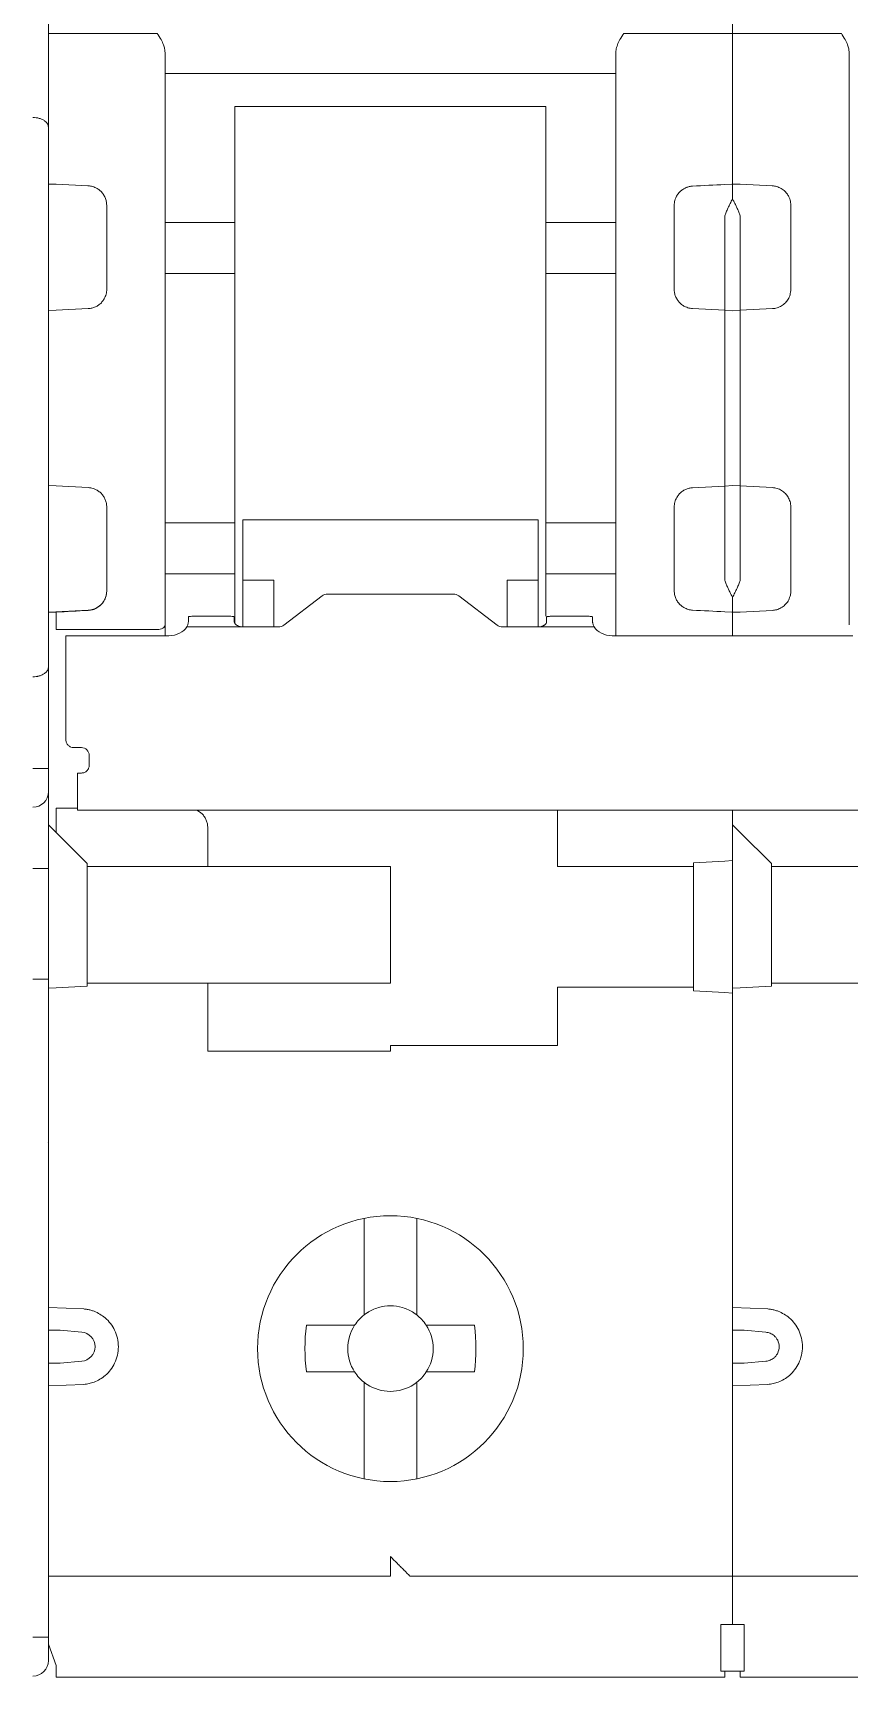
# Model space of a CAD drawing. Header units: millimetres. Extents: x 1359 to 3577, y 1336 to 3557.
# Drawn here: x 1949.17 to 1970.17, y 2922.51 to 2964.8 of the extents above; entities that cross this region are included whole.
import ezdxf

# ---------------------------------------------------------------- set-up
doc = ezdxf.new("R2010")
doc.units = ezdxf.units.MM
doc.layers.add('000-PI-Oprema', color=30, linetype='Continuous', lineweight=5)

msp = doc.modelspace()

# ---------------------------------------------------------------- linework, layer by layer
at = {"layer": '000-PI-Oprema', "color": 0, "lineweight": 0}
for p, q in [((1949.571, 2964.789), (1949.571, 2989.106)), ((1967.171, 2988.956), (1967.171, 2964.789)), ((1949.771, 2964.789), (1949.571, 2964.789)), ((1949.771, 2964.789), (1952.371, 2964.789)), ((1964.371, 2964.789), (1966.971, 2964.789)), ((1967.171, 2964.789), (1966.971, 2964.789)), ((1967.171, 2964.789), (1967.171, 2963.547)), ((1967.371, 2964.789), (1967.171, 2964.789)), ((1967.371, 2964.789), (1969.971, 2964.789)), ((1952.571, 2963.758), (1964.171, 2963.758)), ((1967.171, 2963.547), (1967.171, 2960.914)), ((1954.371, 2962.912), (1962.371, 2962.912)), ((1949.617, 2960.913), (1949.589, 2960.914)), ((1949.771, 2960.908), (1949.617, 2960.913)), ((1950.597, 2960.867), (1949.771, 2960.91)), ((1949.771, 2960.908), (1949.771, 2960.91)), ((1950.597, 2960.861), (1950.597, 2960.867)), ((1966.971, 2960.903), (1967.152, 2960.912)), ((1967.217, 2960.913), (1967.189, 2960.914)), ((1967.371, 2960.908), (1967.217, 2960.913)), ((1968.197, 2960.867), (1967.371, 2960.91)), ((1968.197, 2960.867), (1968.197, 2960.861)), ((1949.571, 2957.654), (1949.571, 2960.531)), ((1952.571, 2959.923), (1954.371, 2959.923)), ((1964.171, 2959.923), (1962.371, 2959.923)), ((1966.971, 2960.094), (1966.971, 2957.667)), ((1967.371, 2957.665), (1967.371, 2960.096)), ((1952.571, 2958.612), (1954.371, 2958.612)), ((1962.371, 2958.612), (1964.171, 2958.612)), ((1949.571, 2957.654), (1949.771, 2957.665)), ((1949.771, 2957.665), (1950.597, 2957.708)), ((1966.971, 2957.667), (1966.145, 2957.71)), ((1966.971, 2957.667), (1967.171, 2957.656)), ((1967.371, 2957.665), (1967.171, 2957.654)), ((1968.197, 2957.708), (1967.371, 2957.665)), ((1949.771, 2953.148), (1949.571, 2953.158)), ((1949.571, 2952.106), (1949.571, 2953.158)), ((1950.597, 2953.104), (1949.771, 2953.148)), ((1966.145, 2953.103), (1966.971, 2953.146)), ((1967.171, 2953.156), (1966.971, 2953.146)), ((1966.971, 2953.146), (1966.971, 2950.718)), ((1967.171, 2953.158), (1967.371, 2953.148)), ((1967.371, 2953.148), (1968.197, 2953.104)), ((1967.371, 2950.716), (1967.371, 2953.148)), ((1954.571, 2952.277), (1954.571, 2950.726)), ((1962.171, 2952.277), (1954.571, 2952.277)), ((1962.171, 2950.726), (1962.171, 2952.277)), ((1952.571, 2952.2), (1954.371, 2952.2)), ((1964.171, 2952.2), (1962.371, 2952.2)), ((1954.371, 2950.89), (1952.571, 2950.89)), ((1954.371, 2949.606), (1954.371, 2950.89)), ((1955.371, 2950.726), (1954.571, 2950.726)), ((1954.571, 2949.524), (1954.571, 2950.726)), ((1955.371, 2949.524), (1955.371, 2950.726)), ((1962.171, 2950.726), (1961.371, 2950.726)), ((1961.371, 2949.524), (1961.371, 2950.726)), ((1962.171, 2950.726), (1962.171, 2949.524)), ((1962.371, 2949.799), (1962.371, 2950.89)), ((1962.371, 2950.89), (1964.171, 2950.89)), ((1955.63, 2949.569), (1956.613, 2950.322)), ((1956.754, 2950.367), (1959.988, 2950.367)), ((1960.13, 2950.322), (1961.113, 2949.569)), ((1949.589, 2949.898), (1950.597, 2949.951)), ((1949.771, 2949.902), (1949.771, 2949.904)), ((1950.597, 2949.945), (1950.597, 2949.951)), ((1953.171, 2949.701), (1953.171, 2949.779)), ((1954.154, 2949.797), (1953.371, 2949.797)), ((1954.354, 2949.779), (1954.354, 2949.701)), ((1962.388, 2949.779), (1962.388, 2949.701)), ((1963.372, 2949.797), (1962.588, 2949.797)), ((1963.572, 2949.779), (1963.572, 2949.701)), ((1964.171, 2949.306), (1964.171, 2949.729)), ((1967.152, 2949.9), (1966.971, 2949.91)), ((1967.171, 2949.899), (1967.171, 2949.294)), ((1967.217, 2949.899), (1967.371, 2949.904)), ((1967.371, 2949.902), (1968.197, 2949.945)), ((1967.371, 2949.904), (1967.371, 2949.902)), ((1952.371, 2949.454), (1949.771, 2949.454)), ((1950.021, 2948.682), (1950.021, 2949.294)), ((1950.021, 2949.294), (1952.671, 2949.294)), ((1952.571, 2949.577), (1952.571, 2949.294)), ((1954.554, 2949.524), (1953.129, 2949.524)), ((1954.554, 2949.524), (1955.488, 2949.524)), ((1961.254, 2949.524), (1962.188, 2949.524)), ((1963.613, 2949.524), (1962.188, 2949.524)), ((1964.072, 2949.294), (1970.271, 2949.294)), ((1950.021, 2948.025), (1950.021, 2946.616)), ((1950.421, 2946.417), (1950.221, 2946.417)), ((1949.571, 2945.706), (1949.571, 2946.023)), ((1950.621, 2945.968), (1950.621, 2946.217)), ((1949.571, 2944.432), (1949.571, 2945.706)), ((1950.321, 2945.763), (1950.421, 2945.763)), ((1950.321, 2945.719), (1950.321, 2945.763)), ((1950.321, 2945.719), (1950.321, 2945.63)), ((1950.321, 2944.856), (1949.771, 2944.856)), ((1950.321, 2944.808), (1954.421, 2944.808)), ((1954.421, 2944.809), (1979.921, 2944.809)), ((1962.671, 2943.356), (1962.671, 2944.809)), ((1967.171, 2944.809), (1967.171, 2944.432)), ((1949.571, 2940.256), (1949.571, 2944.432)), ((1949.571, 2944.432), (1949.771, 2944.232)), ((1949.771, 2944.232), (1949.771, 2944.356)), ((1949.771, 2944.232), (1950.571, 2943.432)), ((1953.671, 2943.356), (1953.671, 2944.356)), ((1967.171, 2944.432), (1967.371, 2944.232)), ((1967.171, 2943.509), (1967.171, 2944.432)), ((1967.371, 2944.232), (1968.171, 2943.432)), ((1950.571, 2943.432), (1950.571, 2943.356)), ((1953.671, 2943.356), (1950.571, 2943.356)), ((1950.571, 2943.356), (1950.571, 2940.356)), ((1953.671, 2943.356), (1954.071, 2943.356)), ((1954.071, 2943.356), (1958.371, 2943.356)), ((1958.371, 2943.356), (1958.371, 2940.356)), ((1963.071, 2943.356), (1962.671, 2943.356)), ((1963.071, 2943.356), (1966.171, 2943.356)), ((1966.171, 2943.456), (1966.971, 2943.498)), ((1966.171, 2943.456), (1966.171, 2943.356)), ((1966.171, 2943.356), (1966.171, 2940.256)), ((1967.171, 2943.509), (1966.971, 2943.498)), ((1967.171, 2943.509), (1967.171, 2940.256)), ((1968.171, 2943.432), (1968.171, 2943.356)), ((1968.171, 2943.356), (1971.271, 2943.356)), ((1968.171, 2943.356), (1968.171, 2940.356)), ((1949.571, 2941.256), (1949.566, 2941.261)), ((1949.571, 2940.228), (1949.771, 2940.238)), ((1949.571, 2940.228), (1949.571, 2932.333)), ((1950.571, 2940.28), (1949.771, 2940.238)), ((1950.571, 2940.356), (1950.571, 2940.28)), ((1953.671, 2940.356), (1950.571, 2940.356)), ((1953.671, 2938.606), (1953.671, 2940.356)), ((1953.671, 2940.356), (1954.071, 2940.356)), ((1958.371, 2940.356), (1954.071, 2940.356)), ((1963.071, 2940.256), (1962.671, 2940.256)), ((1962.671, 2940.256), (1962.671, 2938.756)), ((1966.171, 2940.256), (1963.071, 2940.256)), ((1966.171, 2940.156), (1966.171, 2940.256)), ((1966.971, 2940.114), (1966.171, 2940.156)), ((1966.971, 2940.114), (1967.171, 2940.104)), ((1967.171, 2940.228), (1967.171, 2940.256)), ((1967.171, 2940.228), (1967.371, 2940.238)), ((1967.171, 2940.228), (1967.171, 2940.104)), ((1967.171, 2932.333), (1967.171, 2940.104)), ((1968.171, 2940.28), (1967.371, 2940.238)), ((1968.171, 2940.356), (1968.171, 2940.28)), ((1971.271, 2940.356), (1968.171, 2940.356)), ((1958.371, 2938.756), (1958.371, 2938.606)), ((1962.671, 2938.756), (1958.371, 2938.756)), ((1958.371, 2938.606), (1953.671, 2938.606)), ((1949.566, 2936.251), (1949.571, 2936.256)), ((1957.696, 2934.295), (1957.696, 2934.232)), ((1957.696, 2934.232), (1957.696, 2932.113)), ((1959.046, 2934.232), (1959.046, 2934.295)), ((1959.046, 2932.113), (1959.046, 2934.232)), ((1949.571, 2932.159), (1949.571, 2932.332)), ((1950.481, 2931.978), (1949.571, 2932.016)), ((1957.696, 2932.113), (1957.696, 2931.825)), ((1959.046, 2932.113), (1959.046, 2931.825)), ((1967.171, 2932.333), (1967.171, 2929.68)), ((1968.081, 2931.978), (1967.171, 2932.016)), ((1956.207, 2931.556), (1957.065, 2931.556)), ((1960.535, 2931.556), (1959.677, 2931.556)), ((1949.571, 2930.584), (1949.571, 2931.429)), ((1949.871, 2931.429), (1950.429, 2931.38)), ((1967.471, 2931.429), (1968.029, 2931.38)), ((1950.429, 2930.633), (1949.871, 2930.584)), ((1957.065, 2930.356), (1956.207, 2930.356)), ((1960.535, 2930.356), (1959.677, 2930.356)), ((1967.471, 2930.584), (1968.029, 2930.633)), ((1949.571, 2929.997), (1950.481, 2930.035)), ((1957.696, 2930.088), (1957.696, 2929.8)), ((1959.046, 2930.088), (1959.046, 2929.8)), ((1967.171, 2929.997), (1968.081, 2930.035)), ((1949.571, 2929.68), (1949.571, 2929.734)), ((1949.571, 2929.68), (1949.571, 2925.956)), ((1957.696, 2929.8), (1957.696, 2927.68)), ((1959.046, 2927.68), (1959.046, 2929.8)), ((1967.171, 2925.956), (1967.171, 2929.68)), ((1957.696, 2927.68), (1957.696, 2927.606)), ((1959.046, 2927.606), (1959.046, 2927.68)), ((1949.571, 2925.956), (1949.571, 2923.356)), ((1967.171, 2925.956), (1967.171, 2923.856)), ((1949.571, 2925.106), (1958.371, 2925.106)), ((1967.171, 2925.106), (1958.871, 2925.106)), ((1975.971, 2925.106), (1967.171, 2925.106)), ((1967.471, 2923.856), (1966.871, 2923.856)), ((1949.571, 2923.356), (1949.771, 2922.807)), ((1966.971, 2922.656), (1966.871, 2922.656)), ((1967.371, 2922.656), (1966.971, 2922.656)), ((1967.471, 2922.656), (1967.371, 2922.656)), ((1954.571, 2922.506), (1949.771, 2922.506)), ((1962.191, 2922.506), (1954.571, 2922.506)), ((1966.971, 2922.506), (1962.191, 2922.506)), ((1972.171, 2922.506), (1967.371, 2922.506))]:
    msp.add_line(p, q, dxfattribs=at)
at = {"layer": '000-PI-Oprema', "color": 0, "linetype": 'ByBlock', "lineweight": 0}
for p, q in [((1949.571, 2988.982), (1949.571, 2962.371)), ((1949.571, 2988.982), (1949.571, 2962.371)), ((1949.571, 2962.371), (1949.571, 2948.493)), ((1949.571, 2948.493), (1949.571, 2945.882)), ((1949.571, 2945.882), (1949.171, 2945.882)), ((1949.571, 2945.882), (1949.571, 2945.282)), ((1949.571, 2945.282), (1949.571, 2943.307)), ((1949.571, 2943.307), (1949.171, 2943.307)), ((1949.571, 2943.307), (1949.571, 2940.457)), ((1949.171, 2940.457), (1949.571, 2940.457)), ((1949.571, 2940.457), (1949.571, 2923.532)), ((1949.571, 2923.532), (1949.171, 2923.532)), ((1949.571, 2923.532), (1949.571, 2922.932))]:
    msp.add_line(p, q, dxfattribs=at)
at = {"layer": '000-PI-Oprema', "color": 0, "lineweight": 0, "flags": 128}
msp.add_lwpolyline([(1952.571, 2949.577), (1952.567, 2949.553), (1952.556, 2949.53), (1952.538, 2949.509), (1952.513, 2949.49), (1952.482, 2949.475), (1952.448, 2949.464), (1952.41, 2949.457), (1952.371, 2949.454)], dxfattribs=at)
at = {"layer": '000-PI-Oprema', "color": 0, "lineweight": 0}
msp.add_circle((1958.371, 2930.956), 3.418, dxfattribs=at)
at = {"layer": '000-PI-Oprema', "color": 0, "linetype": 'ByBlock', "lineweight": 0}
for centre in [(1949.171, 2945.282), (1949.171, 2922.932)]:
    msp.add_arc(centre, 0.4, 270, 0, dxfattribs=at)
at = {"layer": '000-PI-Oprema', "color": 0, "lineweight": 0}
for start, end in [(136.9319, 146.9443), (135, 136.9319), (133.0681, 135), (123.0557, 133.0681), (46.9319, 56.9443), (33.0557, 43.0681), (213.0557, 223.0681), (316.9319, 326.9443), (223.0681, 225), (225, 226.9319), (226.9319, 236.9443), (303.0557, 313.0681), (315, 316.9319)]:
    msp.add_arc((1958.371, 2930.956), 1.1, start, end, dxfattribs=at)
for points, knots in [([(1949.571, 2963.547), (1949.571, 2963.561), (1949.571, 2963.587), (1949.571, 2963.634), (1949.571, 2963.687), (1949.571, 2963.767), (1949.571, 2963.882), (1949.571, 2964.042), (1949.571, 2964.218), (1949.571, 2964.405), (1949.571, 2964.596), (1949.571, 2964.725), (1949.571, 2964.789)], [0, 0, 0, 0, 0.061391, 0.122427, 0.18342, 0.24468, 0.372209, 0.500076, 0.627605, 0.755472, 0.877481, 1, 1, 1, 1]), ([(1952.371, 2964.789), (1952.405, 2964.736), (1952.452, 2964.662), (1952.503, 2964.563), (1952.537, 2964.485), (1952.564, 2964.398), (1952.569, 2964.331), (1952.571, 2964.299)], [0, 0, 0, 0, 0.350015, 0.493309, 0.624855, 0.821183, 1, 1, 1, 1]), ([(1964.171, 2964.299), (1964.172, 2964.32), (1964.174, 2964.364), (1964.189, 2964.43), (1964.21, 2964.496), (1964.24, 2964.563), (1964.291, 2964.662), (1964.338, 2964.737), (1964.371, 2964.789)], [0, 0, 0, 0, 0.117446, 0.242847, 0.378002, 0.506391, 0.652474, 1, 1, 1, 1]), ([(1969.971, 2964.789), (1970.005, 2964.736), (1970.052, 2964.662), (1970.103, 2964.562), (1970.137, 2964.485), (1970.164, 2964.398), (1970.169, 2964.331), (1970.171, 2964.299)], [0, 0, 0, 0, 0.350596, 0.493868, 0.625405, 0.821427, 1, 1, 1, 1]), ([(1952.571, 2964.145), (1952.571, 2964.105), (1952.571, 2964.024), (1952.571, 2963.893), (1952.571, 2963.753), (1952.571, 2963.606), (1952.571, 2963.45), (1952.571, 2963.285), (1952.571, 2963.113), (1952.571, 2962.872), (1952.571, 2962.553), (1952.571, 2962.142), (1952.571, 2961.705), (1952.571, 2961.392), (1952.571, 2961.235)], [0, 0, 0, 0, 0.062736, 0.125281, 0.187695, 0.250043, 0.312387, 0.374792, 0.437318, 0.500031, 0.625212, 0.749931, 0.874692, 1, 1, 1, 1]), ([(1964.171, 2964.145), (1964.171, 2964.155), (1964.171, 2964.174), (1964.171, 2964.21), (1964.171, 2964.252), (1964.171, 2964.283), (1964.171, 2964.299)], [0, 0, 0, 0, 0.251193, 0.5, 0.748807, 1, 1, 1, 1]), ([(1964.171, 2961.083), (1964.171, 2961.167), (1964.171, 2961.333), (1964.171, 2961.575), (1964.171, 2961.81), (1964.171, 2962.037), (1964.171, 2962.257), (1964.171, 2962.47), (1964.171, 2962.676), (1964.171, 2962.94), (1964.171, 2963.249), (1964.171, 2963.585), (1964.171, 2963.889), (1964.171, 2964.06), (1964.171, 2964.145)], [0, 0, 0, 0, 0.062754, 0.125301, 0.187708, 0.250043, 0.312375, 0.374772, 0.437302, 0.500033, 0.625237, 0.749935, 0.874674, 1, 1, 1, 1]), ([(1970.171, 2964.299), (1970.171, 2964.283), (1970.171, 2964.252), (1970.171, 2964.21), (1970.171, 2964.174), (1970.171, 2964.155), (1970.171, 2964.145)], [0, 0, 0, 0, 0.251193, 0.5, 0.748807, 1, 1, 1, 1]), ([(1970.171, 2964.145), (1970.171, 2964.105), (1970.171, 2964.024), (1970.171, 2963.893), (1970.171, 2963.753), (1970.171, 2963.606), (1970.171, 2963.45), (1970.171, 2963.285), (1970.171, 2963.113), (1970.171, 2962.872), (1970.171, 2962.553), (1970.171, 2962.142), (1970.171, 2961.705), (1970.171, 2961.392), (1970.171, 2961.235)], [0, 0, 0, 0, 0.062736, 0.125281, 0.187695, 0.250043, 0.312387, 0.374792, 0.437318, 0.500031, 0.625212, 0.749931, 0.874692, 1, 1, 1, 1]), ([(1949.571, 2960.914), (1949.571, 2960.985), (1949.571, 2961.128), (1949.571, 2961.334), (1949.571, 2961.535), (1949.571, 2961.73), (1949.571, 2961.918), (1949.571, 2962.101), (1949.571, 2962.277), (1949.571, 2962.504), (1949.571, 2962.77), (1949.571, 2963.06), (1949.571, 2963.323), (1949.571, 2963.472), (1949.571, 2963.547)], [0, 0, 0, 0, 0.062728, 0.125271, 0.18769, 0.250045, 0.312396, 0.374804, 0.437328, 0.500029, 0.625194, 0.749922, 0.874696, 1, 1, 1, 1]), ([(1954.371, 2962.912), (1954.371, 2962.871), (1954.371, 2962.788), (1954.371, 2962.67), (1954.371, 2962.557), (1954.371, 2962.414), (1954.371, 2962.249), (1954.371, 2962.141), (1954.371, 2962.088)], [0, 0, 0, 0, 0.125424, 0.250193, 0.374902, 0.500146, 0.749703, 1, 1, 1, 1]), ([(1962.371, 2962.088), (1962.371, 2962.114), (1962.371, 2962.166), (1962.371, 2962.254), (1962.371, 2962.348), (1962.371, 2962.483), (1962.371, 2962.667), (1962.371, 2962.83), (1962.371, 2962.912)], [0, 0, 0, 0, 0.125424, 0.250193, 0.374902, 0.500146, 0.749703, 1, 1, 1, 1]), ([(1962.371, 2959.923), (1962.371, 2959.994), (1962.371, 2960.136), (1962.371, 2960.342), (1962.371, 2960.543), (1962.371, 2960.739), (1962.371, 2960.929), (1962.371, 2961.175), (1962.371, 2961.467), (1962.371, 2961.794), (1962.371, 2961.99), (1962.371, 2962.088)], [0, 0, 0, 0, 0.083508, 0.166833, 0.25006, 0.333277, 0.416572, 0.500032, 0.666688, 0.83311, 1, 1, 1, 1]), ([(1952.571, 2961.235), (1952.571, 2961.171), (1952.571, 2961.044), (1952.571, 2960.845), (1952.571, 2960.643), (1952.571, 2960.435), (1952.571, 2960.223), (1952.571, 2960.006), (1952.571, 2959.784), (1952.571, 2959.633), (1952.571, 2959.558)], [0, 0, 0, 0, 0.12575, 0.250858, 0.375537, 0.5, 0.624463, 0.749142, 0.87425, 1, 1, 1, 1]), ([(1970.171, 2961.235), (1970.171, 2961.171), (1970.171, 2961.044), (1970.171, 2960.845), (1970.171, 2960.643), (1970.171, 2960.435), (1970.171, 2960.223), (1970.171, 2960.006), (1970.171, 2959.784), (1970.171, 2959.633), (1970.171, 2959.558)], [0, 0, 0, 0, 0.12575, 0.250858, 0.375537, 0.5, 0.624463, 0.749142, 0.87425, 1, 1, 1, 1]), ([(1950.597, 2960.867), (1950.617, 2960.865), (1950.656, 2960.862), (1950.712, 2960.849), (1950.778, 2960.825), (1950.85, 2960.786), (1950.924, 2960.727), (1950.987, 2960.653), (1951.034, 2960.566), (1951.065, 2960.47), (1951.069, 2960.403), (1951.071, 2960.369)], [0, 0, 0, 0, 0.071618, 0.143308, 0.216363, 0.334035, 0.455285, 0.587191, 0.721903, 0.860899, 1, 1, 1, 1]), ([(1964.171, 2959.69), (1964.171, 2959.761), (1964.171, 2959.903), (1964.171, 2960.111), (1964.171, 2960.315), (1964.171, 2960.514), (1964.171, 2960.709), (1964.171, 2960.899), (1964.171, 2961.022), (1964.171, 2961.083)], [0, 0, 0, 0, 0.143512, 0.28637, 0.428834, 0.571166, 0.71363, 0.856488, 1, 1, 1, 1]), ([(1965.671, 2960.36), (1965.672, 2960.383), (1965.674, 2960.428), (1965.688, 2960.494), (1965.714, 2960.568), (1965.757, 2960.646), (1965.819, 2960.72), (1965.893, 2960.779), (1965.974, 2960.822), (1966.058, 2960.851), (1966.116, 2960.857), (1966.145, 2960.86)], [0, 0, 0, 0, 0.093221, 0.185813, 0.279137, 0.41434, 0.546905, 0.668022, 0.785627, 0.893606, 1, 1, 1, 1]), ([(1968.671, 2960.369), (1968.67, 2960.392), (1968.669, 2960.437), (1968.654, 2960.503), (1968.629, 2960.576), (1968.586, 2960.653), (1968.517, 2960.735), (1968.425, 2960.804), (1968.313, 2960.853), (1968.235, 2960.863), (1968.197, 2960.867)], [0, 0, 0, 0, 0.092601, 0.18543, 0.278489, 0.413813, 0.545287, 0.709927, 0.860804, 1, 1, 1, 1]), ([(1966.971, 2960.094), (1966.984, 2960.126), (1967.011, 2960.195), (1967.057, 2960.301), (1967.111, 2960.417), (1967.15, 2960.491), (1967.171, 2960.53)], [0, 0, 0, 0, 0.193415, 0.424448, 0.693252, 1, 1, 1, 1]), ([(1967.371, 2960.096), (1967.359, 2960.128), (1967.334, 2960.191), (1967.295, 2960.282), (1967.255, 2960.369), (1967.213, 2960.453), (1967.185, 2960.505), (1967.171, 2960.531)], [0, 0, 0, 0, 0.194202, 0.390464, 0.589612, 0.792498, 1, 1, 1, 1]), ([(1954.371, 2959.923), (1954.371, 2959.874), (1954.371, 2959.776), (1954.371, 2959.56), (1954.371, 2959.321), (1954.371, 2959.076), (1954.371, 2958.856), (1954.371, 2958.691), (1954.371, 2958.635), (1954.371, 2958.612)], [0, 0, 0, 0, 0.150243, 0.300485, 0.450729, 0.600973, 0.751216, 0.901461, 1, 1, 1, 1]), ([(1962.371, 2959.923), (1962.371, 2959.874), (1962.371, 2959.776), (1962.371, 2959.56), (1962.371, 2959.321), (1962.371, 2959.076), (1962.371, 2958.856), (1962.371, 2958.691), (1962.371, 2958.635), (1962.371, 2958.612)], [0, 0, 0, 0, 0.150243, 0.300485, 0.450729, 0.600973, 0.751216, 0.901461, 1, 1, 1, 1]), ([(1951.071, 2958.207), (1951.071, 2958.327), (1951.071, 2958.566), (1951.071, 2958.921), (1951.071, 2959.274), (1951.071, 2959.506), (1951.071, 2959.622)], [0, 0, 0, 0, 0.2501, 0.5, 0.7499, 1, 1, 1, 1]), ([(1952.571, 2959.558), (1952.571, 2959.447), (1952.571, 2959.225), (1952.571, 2958.89), (1952.571, 2958.552), (1952.571, 2958.212), (1952.571, 2957.87), (1952.571, 2957.291), (1952.571, 2956.471), (1952.571, 2955.406), (1952.571, 2954.342), (1952.571, 2953.406), (1952.571, 2952.6), (1952.571, 2951.921), (1952.571, 2951.477), (1952.571, 2951.255)], [0, 0, 0, 0, 0.041447, 0.082829, 0.124176, 0.16552, 0.206891, 0.248321, 0.374134, 0.500011, 0.625824, 0.751702, 0.834467, 0.91715, 1, 1, 1, 1]), ([(1964.171, 2951.123), (1964.171, 2951.237), (1964.171, 2951.465), (1964.171, 2951.81), (1964.171, 2952.158), (1964.171, 2952.508), (1964.171, 2952.862), (1964.171, 2953.459), (1964.171, 2954.306), (1964.171, 2955.406), (1964.171, 2956.506), (1964.171, 2957.473), (1964.171, 2958.305), (1964.171, 2959.005), (1964.171, 2959.461), (1964.171, 2959.69)], [0, 0, 0, 0, 0.041431, 0.082793, 0.124119, 0.165441, 0.206793, 0.248207, 0.374079, 0.500012, 0.625883, 0.751817, 0.834548, 0.917188, 1, 1, 1, 1]), ([(1970.171, 2959.558), (1970.171, 2959.447), (1970.171, 2959.225), (1970.171, 2958.89), (1970.171, 2958.552), (1970.171, 2958.212), (1970.171, 2957.87), (1970.171, 2957.291), (1970.171, 2956.471), (1970.171, 2955.406), (1970.171, 2954.342), (1970.171, 2953.406), (1970.171, 2952.6), (1970.171, 2951.921), (1970.171, 2951.477), (1970.171, 2951.255)], [0, 0, 0, 0, 0.041447, 0.082829, 0.124176, 0.16552, 0.206891, 0.248321, 0.374134, 0.500011, 0.625824, 0.751702, 0.834467, 0.91715, 1, 1, 1, 1]), ([(1954.371, 2958.612), (1954.371, 2958.529), (1954.371, 2958.362), (1954.371, 2958.107), (1954.371, 2957.85), (1954.371, 2957.59), (1954.371, 2957.327), (1954.371, 2956.88), (1954.371, 2956.24), (1954.371, 2955.406), (1954.371, 2954.573), (1954.371, 2953.844), (1954.371, 2953.222), (1954.371, 2952.703), (1954.371, 2952.368), (1954.371, 2952.2)], [0, 0, 0, 0, 0.041319, 0.082538, 0.123706, 0.164869, 0.206076, 0.247373, 0.373654, 0.500018, 0.626299, 0.752662, 0.835118, 0.917437, 1, 1, 1, 1]), ([(1962.371, 2958.612), (1962.371, 2957.605), (1962.371, 2956.506), (1962.371, 2954.307), (1962.371, 2953.208), (1962.371, 2952.2)], [0, 0, 0, 0, 0.5, 0.5, 1, 1, 1, 1]), ([(1951.071, 2958.207), (1951.071, 2958.186), (1951.069, 2958.144), (1951.056, 2958.081), (1951.033, 2958.01), (1950.994, 2957.935), (1950.935, 2957.86), (1950.863, 2957.797), (1950.781, 2957.75), (1950.691, 2957.718), (1950.629, 2957.711), (1950.597, 2957.708)], [0, 0, 0, 0, 0.085507, 0.170147, 0.255273, 0.381189, 0.506725, 0.630753, 0.754527, 0.877113, 1, 1, 1, 1]), ([(1966.145, 2957.71), (1966.124, 2957.712), (1966.082, 2957.715), (1966.021, 2957.731), (1965.953, 2957.757), (1965.88, 2957.799), (1965.808, 2957.862), (1965.749, 2957.936), (1965.705, 2958.021), (1965.676, 2958.113), (1965.673, 2958.177), (1965.671, 2958.209)], [0, 0, 0, 0, 0.082209, 0.16366, 0.245689, 0.369303, 0.493372, 0.618767, 0.744744, 0.872104, 1, 1, 1, 1]), ([(1968.197, 2957.708), (1968.218, 2957.71), (1968.259, 2957.714), (1968.32, 2957.729), (1968.378, 2957.751), (1968.434, 2957.781), (1968.486, 2957.817), (1968.545, 2957.872), (1968.607, 2957.953), (1968.66, 2958.07), (1968.667, 2958.16), (1968.671, 2958.207)], [0, 0, 0, 0, 0.080411, 0.161533, 0.243405, 0.326066, 0.409552, 0.493901, 0.642123, 0.810797, 1, 1, 1, 1]), ([(1949.571, 2953.158), (1949.571, 2953.264), (1949.571, 2953.477), (1949.571, 2953.796), (1949.571, 2954.117), (1949.571, 2954.438), (1949.571, 2954.76), (1949.571, 2955.083), (1949.571, 2955.487), (1949.571, 2955.972), (1949.571, 2956.535), (1949.571, 2957.097), (1949.571, 2957.468), (1949.571, 2957.654)], [0, 0, 0, 0, 0.071572, 0.143012, 0.214372, 0.285701, 0.357051, 0.428472, 0.500015, 0.625079, 0.749917, 0.8748, 1, 1, 1, 1]), ([(1966.971, 2957.667), (1966.971, 2957.56), (1966.971, 2957.346), (1966.971, 2957.024), (1966.971, 2956.702), (1966.971, 2956.379), (1966.971, 2956.055), (1966.971, 2955.731), (1966.971, 2955.325), (1966.971, 2954.838), (1966.971, 2954.272), (1966.971, 2953.707), (1966.971, 2953.333), (1966.971, 2953.146)], [0, 0, 0, 0, 0.071556, 0.142997, 0.214365, 0.285706, 0.357065, 0.428486, 0.500013, 0.625062, 0.749916, 0.874816, 1, 1, 1, 1]), ([(1950.597, 2953.104), (1950.618, 2953.103), (1950.66, 2953.099), (1950.721, 2953.083), (1950.79, 2953.057), (1950.863, 2953.015), (1950.935, 2952.953), (1950.994, 2952.878), (1951.038, 2952.793), (1951.066, 2952.701), (1951.07, 2952.637), (1951.071, 2952.605)], [0, 0, 0, 0, 0.082205, 0.163652, 0.245679, 0.369354, 0.493482, 0.618917, 0.744935, 0.872201, 1, 1, 1, 1]), ([(1965.671, 2952.603), (1965.672, 2952.625), (1965.674, 2952.667), (1965.686, 2952.73), (1965.71, 2952.801), (1965.749, 2952.876), (1965.808, 2952.951), (1965.88, 2953.013), (1965.962, 2953.06), (1966.051, 2953.093), (1966.114, 2953.099), (1966.145, 2953.103)], [0, 0, 0, 0, 0.085573, 0.170275, 0.255463, 0.381339, 0.506835, 0.630803, 0.754517, 0.877108, 1, 1, 1, 1]), ([(1968.671, 2952.605), (1968.67, 2952.629), (1968.668, 2952.677), (1968.653, 2952.745), (1968.631, 2952.806), (1968.602, 2952.861), (1968.569, 2952.909), (1968.517, 2952.97), (1968.437, 2953.035), (1968.321, 2953.089), (1968.238, 2953.099), (1968.197, 2953.104)], [0, 0, 0, 0, 0.097376, 0.189595, 0.276665, 0.358598, 0.435408, 0.507112, 0.674555, 0.83875, 1, 1, 1, 1]), ([(1951.071, 2951.19), (1951.071, 2951.306), (1951.071, 2951.539), (1951.071, 2951.892), (1951.071, 2952.247), (1951.071, 2952.486), (1951.071, 2952.605)], [0, 0, 0, 0, 0.2501, 0.5, 0.7499, 1, 1, 1, 1]), ([(1949.571, 2950.281), (1949.571, 2950.281), (1949.571, 2950.608), (1949.571, 2950.991), (1949.571, 2951.48), (1949.571, 2951.834), (1949.571, 2952.063), (1949.571, 2952.092), (1949.571, 2952.106)], [0, 0, 0, 0, 0.008736, 0.206989, 0.405242, 0.603494, 0.801747, 1, 1, 1, 1]), ([(1954.371, 2952.2), (1954.371, 2952.178), (1954.371, 2952.122), (1954.371, 2951.957), (1954.371, 2951.737), (1954.371, 2951.492), (1954.371, 2951.252), (1954.371, 2951.036), (1954.371, 2950.939), (1954.371, 2950.89)], [0, 0, 0, 0, 0.098539, 0.248784, 0.399027, 0.54927, 0.699515, 0.849757, 1, 1, 1, 1]), ([(1962.371, 2952.2), (1962.371, 2952.178), (1962.371, 2952.122), (1962.371, 2951.957), (1962.371, 2951.737), (1962.371, 2951.492), (1962.371, 2951.252), (1962.371, 2951.036), (1962.371, 2950.939), (1962.371, 2950.89)], [0, 0, 0, 0, 0.098539, 0.248784, 0.399027, 0.54927, 0.699515, 0.849757, 1, 1, 1, 1]), ([(1951.071, 2950.443), (1951.071, 2950.504), (1951.071, 2950.625), (1951.071, 2950.811), (1951.071, 2950.999), (1951.071, 2951.126), (1951.071, 2951.19)], [0, 0, 0, 0, 0.25014, 0.5, 0.74986, 1, 1, 1, 1]), ([(1952.571, 2951.255), (1952.571, 2951.179), (1952.571, 2951.028), (1952.571, 2950.807), (1952.571, 2950.59), (1952.571, 2950.378), (1952.571, 2950.17), (1952.571, 2949.967), (1952.571, 2949.769), (1952.571, 2949.641), (1952.571, 2949.577)], [0, 0, 0, 0, 0.12575, 0.250858, 0.375537, 0.5, 0.624463, 0.749142, 0.87425, 1, 1, 1, 1]), ([(1964.171, 2949.729), (1964.171, 2949.791), (1964.171, 2949.913), (1964.171, 2950.103), (1964.171, 2950.298), (1964.171, 2950.497), (1964.171, 2950.701), (1964.171, 2950.909), (1964.171, 2951.052), (1964.171, 2951.123)], [0, 0, 0, 0, 0.143512, 0.28637, 0.428834, 0.571166, 0.71363, 0.856488, 1, 1, 1, 1]), ([(1970.171, 2951.255), (1970.171, 2951.179), (1970.171, 2951.028), (1970.171, 2950.807), (1970.171, 2950.59), (1970.171, 2950.378), (1970.171, 2950.17), (1970.171, 2949.967), (1970.171, 2949.769), (1970.171, 2949.641), (1970.171, 2949.577)], [0, 0, 0, 0, 0.12575, 0.250858, 0.375537, 0.5, 0.624463, 0.749142, 0.87425, 1, 1, 1, 1]), ([(1966.971, 2950.718), (1966.984, 2950.687), (1967.009, 2950.623), (1967.048, 2950.532), (1967.088, 2950.445), (1967.129, 2950.361), (1967.157, 2950.309), (1967.171, 2950.283)], [0, 0, 0, 0, 0.1942, 0.390457, 0.5896, 0.792488, 1, 1, 1, 1]), ([(1967.371, 2950.716), (1967.359, 2950.685), (1967.331, 2950.616), (1967.285, 2950.51), (1967.231, 2950.394), (1967.192, 2950.32), (1967.171, 2950.281)], [0, 0, 0, 0, 0.193384, 0.424408, 0.693222, 1, 1, 1, 1]), ([(1950.597, 2949.951), (1950.639, 2949.953), (1950.685, 2949.961), (1950.785, 2949.995), (1950.838, 2950.022), (1950.938, 2950.104), (1950.984, 2950.159), (1951.052, 2950.293), (1951.071, 2950.371), (1951.071, 2950.45)], [0, 0, 0, 0, 0.25, 0.25, 0.5, 0.5, 0.75, 0.75, 1, 1, 1, 1]), ([(1950.597, 2949.945), (1950.616, 2949.947), (1950.654, 2949.95), (1950.71, 2949.963), (1950.766, 2949.983), (1950.82, 2950.009), (1950.873, 2950.044), (1950.93, 2950.093), (1950.993, 2950.167), (1951.04, 2950.26), (1951.067, 2950.357), (1951.07, 2950.414), (1951.071, 2950.443)], [0, 0, 0, 0, 0.068374, 0.139377, 0.213319, 0.290477, 0.371094, 0.455382, 0.587277, 0.761474, 0.880592, 1, 1, 1, 1]), ([(1966.145, 2949.953), (1966.126, 2949.955), (1966.087, 2949.958), (1966.031, 2949.971), (1965.965, 2949.995), (1965.893, 2950.033), (1965.819, 2950.093), (1965.756, 2950.167), (1965.709, 2950.254), (1965.677, 2950.351), (1965.673, 2950.418), (1965.671, 2950.452)], [0, 0, 0, 0, 0.070996, 0.142095, 0.214573, 0.332083, 0.453298, 0.585758, 0.72107, 0.860537, 1, 1, 1, 1]), ([(1968.197, 2949.945), (1968.216, 2949.947), (1968.254, 2949.95), (1968.31, 2949.963), (1968.366, 2949.983), (1968.42, 2950.009), (1968.473, 2950.044), (1968.53, 2950.093), (1968.593, 2950.167), (1968.64, 2950.26), (1968.667, 2950.357), (1968.67, 2950.414), (1968.671, 2950.443)], [0, 0, 0, 0, 0.068374, 0.139376, 0.213318, 0.290476, 0.371092, 0.45538, 0.587276, 0.76147, 0.88059, 1, 1, 1, 1]), ([(1949.571, 2947.265), (1949.571, 2947.302), (1949.571, 2947.375), (1949.571, 2947.495), (1949.571, 2947.622), (1949.571, 2947.756), (1949.571, 2947.897), (1949.571, 2948.046), (1949.571, 2948.202), (1949.571, 2948.42), (1949.571, 2948.708), (1949.571, 2949.08), (1949.571, 2949.475), (1949.571, 2949.757), (1949.571, 2949.899)], [0, 0, 0, 0, 0.062728, 0.125271, 0.18769, 0.250045, 0.312396, 0.374804, 0.437328, 0.500029, 0.625194, 0.749922, 0.874696, 1, 1, 1, 1]), ([(1949.771, 2949.904), (1949.745, 2949.903), (1949.692, 2949.902), (1949.642, 2949.9), (1949.617, 2949.899)], [0, 0, 0, 0, 0.508632, 1, 1, 1, 1]), ([(1953.171, 2949.779), (1953.171, 2949.784), (1953.193, 2949.789), (1953.267, 2949.795), (1953.319, 2949.797), (1953.371, 2949.797)], [0, 0, 0, 0, 0.5, 0.5, 1, 1, 1, 1]), ([(1953.171, 2949.651), (1953.171, 2949.659), (1953.171, 2949.676), (1953.171, 2949.693), (1953.171, 2949.698), (1953.171, 2949.701)], [0, 0, 0, 0, 0.334189, 0.665811, 1, 1, 1, 1]), ([(1954.354, 2949.779), (1954.354, 2949.781), (1954.352, 2949.783), (1954.34, 2949.786), (1954.322, 2949.789), (1954.289, 2949.793), (1954.233, 2949.796), (1954.181, 2949.797), (1954.154, 2949.797)], [0, 0, 0, 0, 0.128148, 0.251094, 0.373747, 0.501054, 0.748354, 1, 1, 1, 1]), ([(1962.588, 2949.797), (1962.575, 2949.797), (1962.549, 2949.797), (1962.511, 2949.796), (1962.476, 2949.794), (1962.436, 2949.791), (1962.396, 2949.786), (1962.391, 2949.782), (1962.388, 2949.779)], [0, 0, 0, 0, 0.128148, 0.251094, 0.373747, 0.501054, 0.748354, 1, 1, 1, 1]), ([(1963.572, 2949.779), (1963.571, 2949.781), (1963.569, 2949.783), (1963.558, 2949.786), (1963.539, 2949.789), (1963.506, 2949.793), (1963.451, 2949.796), (1963.398, 2949.797), (1963.372, 2949.797)], [0, 0, 0, 0, 0.128148, 0.251094, 0.373747, 0.501054, 0.748354, 1, 1, 1, 1]), ([(1963.572, 2949.701), (1963.572, 2949.698), (1963.572, 2949.693), (1963.572, 2949.676), (1963.572, 2949.659), (1963.572, 2949.651)], [0, 0, 0, 0, 0.334189, 0.665811, 1, 1, 1, 1]), ([(1952.671, 2949.294), (1952.768, 2949.294), (1952.864, 2949.317), (1953.026, 2949.398), (1953.091, 2949.456), (1953.129, 2949.524)], [0, 0, 0, 0, 0.5, 0.5, 1, 1, 1, 1]), ([(1953.171, 2949.651), (1953.171, 2949.642), (1953.17, 2949.625), (1953.161, 2949.594), (1953.149, 2949.561), (1953.136, 2949.536), (1953.129, 2949.524)], [0, 0, 0, 0, 0.256458, 0.506841, 0.753776, 1, 1, 1, 1]), ([(1954.354, 2949.651), (1954.355, 2949.645), (1954.356, 2949.633), (1954.367, 2949.611), (1954.384, 2949.589), (1954.414, 2949.565), (1954.468, 2949.533), (1954.521, 2949.528), (1954.554, 2949.524)], [0, 0, 0, 0, 0.121269, 0.244591, 0.370821, 0.500756, 0.692101, 1, 1, 1, 1]), ([(1962.188, 2949.524), (1962.203, 2949.525), (1962.23, 2949.526), (1962.267, 2949.535), (1962.295, 2949.547), (1962.316, 2949.558), (1962.347, 2949.578), (1962.381, 2949.612), (1962.386, 2949.638), (1962.388, 2949.651)], [0, 0, 0, 0, 0.138294, 0.257669, 0.358107, 0.439606, 0.502183, 0.756685, 1, 1, 1, 1]), ([(1963.613, 2949.524), (1963.607, 2949.536), (1963.594, 2949.561), (1963.581, 2949.594), (1963.573, 2949.625), (1963.572, 2949.642), (1963.572, 2949.651)], [0, 0, 0, 0, 0.246224, 0.493159, 0.743542, 1, 1, 1, 1]), ([(1963.613, 2949.524), (1963.652, 2949.456), (1963.717, 2949.398), (1963.879, 2949.317), (1963.975, 2949.294), (1964.072, 2949.294)], [0, 0, 0, 0, 0.5, 0.5, 1, 1, 1, 1]), ([(1949.571, 2946.023), (1949.571, 2946.056), (1949.571, 2946.12), (1949.571, 2946.216), (1949.571, 2946.311), (1949.571, 2946.438), (1949.571, 2946.594), (1949.571, 2946.77), (1949.571, 2946.93), (1949.571, 2947.067), (1949.571, 2947.182), (1949.571, 2947.237), (1949.571, 2947.265)], [0, 0, 0, 0, 0.061391, 0.122427, 0.18342, 0.24468, 0.372209, 0.500076, 0.627605, 0.755472, 0.877481, 1, 1, 1, 1]), ([(1950.021, 2946.616), (1950.022, 2946.603), (1950.024, 2946.576), (1950.035, 2946.539), (1950.054, 2946.504), (1950.087, 2946.465), (1950.142, 2946.425), (1950.195, 2946.419), (1950.221, 2946.417)], [0, 0, 0, 0, 0.128148, 0.251094, 0.373747, 0.501054, 0.748354, 1, 1, 1, 1]), ([(1950.621, 2946.217), (1950.621, 2946.27), (1950.6, 2946.321), (1950.526, 2946.395), (1950.474, 2946.417), (1950.421, 2946.417)], [0, 0, 0, 0, 0.5, 0.5, 1, 1, 1, 1]), ([(1950.421, 2945.763), (1950.435, 2945.764), (1950.461, 2945.765), (1950.499, 2945.777), (1950.533, 2945.795), (1950.573, 2945.828), (1950.613, 2945.883), (1950.619, 2945.936), (1950.621, 2945.968)], [0, 0, 0, 0, 0.128148, 0.251094, 0.373747, 0.501054, 0.748354, 1, 1, 1, 1]), ([(1950.321, 2944.808), (1950.321, 2944.823), (1950.321, 2944.831), (1950.321, 2945.004), (1950.321, 2945.281), (1950.321, 2945.513), (1950.321, 2945.63)], [0, 0, 0, 0, 0.206145, 0.470763, 0.735381, 1, 1, 1, 1]), ([(1949.771, 2944.856), (1949.771, 2944.856), (1949.771, 2944.802), (1949.771, 2944.617), (1949.771, 2944.487), (1949.771, 2944.356)], [0, 0, 0, 0, 0.5, 0.5, 1, 1, 1, 1]), ([(1953.378, 2944.808), (1953.429, 2944.78), (1953.506, 2944.739), (1953.588, 2944.639), (1953.635, 2944.552), (1953.666, 2944.456), (1953.669, 2944.389), (1953.671, 2944.356)], [0, 0, 0, 0, 0.351287, 0.528122, 0.693874, 0.849103, 1, 1, 1, 1]), ([(1949.571, 2931.429), (1949.571, 2931.546), (1949.571, 2931.78), (1949.571, 2932.058), (1949.571, 2932.156), (1949.571, 2932.194)], [0, 0, 0, 0, 0.378161, 0.755931, 1, 1, 1, 1]), ([(1950.481, 2931.978), (1950.511, 2931.974), (1950.572, 2931.967), (1950.66, 2931.946), (1950.771, 2931.91), (1950.899, 2931.847), (1951.044, 2931.742), (1951.175, 2931.605), (1951.283, 2931.428), (1951.355, 2931.226), (1951.379, 2931.006), (1951.355, 2930.787), (1951.284, 2930.585), (1951.175, 2930.408), (1951.045, 2930.27), (1950.899, 2930.165), (1950.757, 2930.097), (1950.617, 2930.052), (1950.526, 2930.041), (1950.481, 2930.035)], [0, 0, 0, 0, 0.031513, 0.062834, 0.094232, 0.152293, 0.210532, 0.279327, 0.348301, 0.424071, 0.50002, 0.57579, 0.651739, 0.720534, 0.789508, 0.847569, 0.905809, 0.95275, 1, 1, 1, 1]), ([(1958.971, 2931.878), (1958.882, 2931.936), (1958.784, 2931.981), (1958.581, 2932.041), (1958.478, 2932.056), (1958.265, 2932.056), (1958.161, 2932.041), (1958.009, 2931.996), (1957.959, 2931.977), (1957.887, 2931.944), (1957.863, 2931.932), (1957.828, 2931.913), (1957.816, 2931.906), (1957.799, 2931.896), (1957.791, 2931.891), (1957.782, 2931.885), (1957.777, 2931.882), (1957.773, 2931.881), (1957.771, 2931.878)], [0, 0, 0, 0, 0.25, 0.25, 0.5, 0.5, 0.75, 0.75, 0.875, 0.875, 0.9375, 0.9375, 0.96875, 0.96875, 0.984375, 0.992188, 0.992188, 1, 1, 1, 1]), ([(1968.081, 2931.978), (1968.111, 2931.974), (1968.172, 2931.967), (1968.26, 2931.946), (1968.371, 2931.91), (1968.499, 2931.847), (1968.644, 2931.742), (1968.775, 2931.605), (1968.883, 2931.428), (1968.955, 2931.226), (1968.979, 2931.006), (1968.955, 2930.787), (1968.884, 2930.585), (1968.775, 2930.408), (1968.645, 2930.27), (1968.499, 2930.165), (1968.357, 2930.097), (1968.217, 2930.052), (1968.126, 2930.041), (1968.081, 2930.035)], [0, 0, 0, 0, 0.031513, 0.062834, 0.094232, 0.152293, 0.210532, 0.279327, 0.348301, 0.424071, 0.50002, 0.57579, 0.651739, 0.720534, 0.789508, 0.847569, 0.905809, 0.95275, 1, 1, 1, 1]), ([(1957.065, 2931.556), (1957.132, 2931.556), (1957.257, 2931.556), (1957.389, 2931.556), (1957.449, 2931.556)], [0, 0, 0, 0, 0.540007, 1, 1, 1, 1]), ([(1959.293, 2930.356), (1959.409, 2930.535), (1959.471, 2930.743), (1959.471, 2931.169), (1959.409, 2931.378), (1959.293, 2931.556)], [0, 0, 0, 0, 0.5, 0.5, 1, 1, 1, 1]), ([(1949.571, 2931.429), (1949.571, 2931.429), (1949.601, 2931.429), (1949.718, 2931.429), (1949.801, 2931.429), (1949.871, 2931.429)], [0, 0, 0, 0, 0.5, 0.5, 1, 1, 1, 1]), ([(1950.429, 2931.38), (1950.521, 2931.372), (1950.61, 2931.328), (1950.735, 2931.191), (1950.771, 2931.099), (1950.771, 2930.914), (1950.735, 2930.821), (1950.61, 2930.685), (1950.521, 2930.641), (1950.429, 2930.633)], [0, 0, 0, 0, 0.25, 0.25, 0.5, 0.5, 0.75, 0.75, 1, 1, 1, 1]), ([(1967.171, 2931.429), (1967.171, 2931.429), (1967.201, 2931.429), (1967.318, 2931.429), (1967.401, 2931.429), (1967.471, 2931.429)], [0, 0, 0, 0, 0.5, 0.5, 1, 1, 1, 1]), ([(1968.029, 2930.633), (1968.049, 2930.635), (1968.087, 2930.64), (1968.143, 2930.659), (1968.195, 2930.686), (1968.247, 2930.725), (1968.296, 2930.776), (1968.352, 2930.868), (1968.384, 2931.006), (1968.352, 2931.145), (1968.296, 2931.236), (1968.234, 2931.301), (1968.145, 2931.36), (1968.068, 2931.373), (1968.029, 2931.38)], [0, 0, 0, 0, 0.053559, 0.105722, 0.157796, 0.211095, 0.279916, 0.349203, 0.500308, 0.651412, 0.720233, 0.789521, 0.894347, 1, 1, 1, 1]), ([(1949.571, 2929.734), (1949.571, 2929.738), (1949.571, 2929.762), (1949.571, 2929.936), (1949.571, 2930.228), (1949.571, 2930.465), (1949.571, 2930.584)], [0, 0, 0, 0, 0.06983, 0.379482, 0.689581, 1, 1, 1, 1]), ([(1949.571, 2930.584), (1949.571, 2930.584), (1949.604, 2930.584), (1949.715, 2930.584), (1949.793, 2930.584), (1949.871, 2930.584)], [0, 0, 0, 0, 0.5, 0.5, 1, 1, 1, 1]), ([(1957.065, 2930.356), (1957.133, 2930.356), (1957.257, 2930.356), (1957.389, 2930.356), (1957.449, 2930.356)], [0, 0, 0, 0, 0.54278, 1, 1, 1, 1]), ([(1967.171, 2930.584), (1967.171, 2930.584), (1967.204, 2930.584), (1967.315, 2930.584), (1967.393, 2930.584), (1967.471, 2930.584)], [0, 0, 0, 0, 0.5, 0.5, 1, 1, 1, 1]), ([(1957.771, 2930.034), (1957.949, 2929.918), (1958.157, 2929.857), (1958.582, 2929.856), (1958.793, 2929.918), (1958.971, 2930.034)], [0, 0, 0, 0, 0.5, 0.5, 1, 1, 1, 1]), ([(1958.371, 2925.606), (1958.371, 2925.585), (1958.371, 2925.543), (1958.371, 2925.481), (1958.371, 2925.41), (1958.371, 2925.33), (1958.371, 2925.251), (1958.371, 2925.185), (1958.371, 2925.14), (1958.371, 2925.112), (1958.371, 2925.108), (1958.371, 2925.106)], [0, 0, 0, 0, 0.080758, 0.160392, 0.240099, 0.368585, 0.500066, 0.628554, 0.760036, 0.877963, 1, 1, 1, 1]), ([(1958.871, 2925.106), (1958.871, 2925.107), (1958.87, 2925.108), (1958.862, 2925.115), (1958.85, 2925.127), (1958.828, 2925.15), (1958.788, 2925.19), (1958.725, 2925.253), (1958.649, 2925.329), (1958.562, 2925.415), (1958.469, 2925.509), (1958.404, 2925.574), (1958.371, 2925.606)], [0, 0, 0, 0, 0.051851, 0.10362, 0.156261, 0.210683, 0.323967, 0.445967, 0.575521, 0.712834, 0.854621, 1, 1, 1, 1]), ([(1966.871, 2922.656), (1966.871, 2922.705), (1966.871, 2922.77), (1966.871, 2923.034), (1966.871, 2923.294), (1966.871, 2923.856)], [0.2858647, 0.2858647, 0.2858647, 0.2858647, 0.5, 0.5, 1, 1, 1, 1]), ([(1967.471, 2922.656), (1967.471, 2922.675), (1967.471, 2922.73), (1967.471, 2922.844), (1967.471, 2923.003), (1967.471, 2923.181), (1967.471, 2923.368), (1967.471, 2923.493), (1967.471, 2923.856)], [0.287427, 0.287427, 0.287427, 0.287427, 0.3699948, 0.5001298, 0.629921, 0.7600558, 0.879771, 1, 1, 1, 1]), ([(1949.771, 2922.506), (1949.771, 2922.507), (1949.771, 2922.509), (1949.771, 2922.521), (1949.771, 2922.544), (1949.771, 2922.585), (1949.771, 2922.65), (1949.771, 2922.725), (1949.771, 2922.78), (1949.771, 2922.807)], [0, 0, 0, 0, 0.0807576, 0.160392, 0.2400995, 0.3685854, 0.5000663, 0.6285535, 0.7387531, 0.7387531, 0.7387531, 0.7387531]), ([(1966.971, 2922.506), (1966.971, 2922.515), (1966.971, 2922.532), (1966.971, 2922.6), (1966.971, 2922.655), (1966.971, 2922.656)], [0, 0, 0, 0, 0.494587, 0.989166, 1, 1, 1, 1]), ([(1967.371, 2922.656), (1967.371, 2922.655), (1967.371, 2922.6), (1967.371, 2922.532), (1967.371, 2922.515), (1967.371, 2922.506)], [0, 0, 0, 0, 0.010834, 0.505413, 1, 1, 1, 1])]:
    msp.add_open_spline(points, degree=3, knots=knots, dxfattribs=at)
for points in [[(1952.571, 2964.145), (1952.571, 2964.181), (1952.571, 2964.234), (1952.571, 2964.299)], [(1954.371, 2959.923), (1954.371, 2960.778), (1954.371, 2961.518), (1954.371, 2962.088)], [(1949.589, 2960.914), (1949.583, 2960.914), (1949.577, 2960.914), (1949.571, 2960.914)], [(1949.571, 2960.914), (1949.571, 2960.898), (1949.571, 2960.762), (1949.571, 2960.531)], [(1966.145, 2960.86), (1966.42, 2960.874), (1966.696, 2960.888), (1966.971, 2960.903)], [(1967.152, 2960.912), (1967.158, 2960.912), (1967.165, 2960.912), (1967.171, 2960.912)], [(1967.171, 2960.914), (1967.177, 2960.914), (1967.183, 2960.914), (1967.189, 2960.914)], [(1967.171, 2960.53), (1967.171, 2960.76), (1967.171, 2960.897), (1967.171, 2960.912)], [(1951.071, 2960.369), (1951.071, 2960.128), (1951.071, 2959.878), (1951.071, 2959.622)], [(1965.671, 2959.757), (1965.671, 2959.963), (1965.671, 2960.164), (1965.671, 2960.36)], [(1968.671, 2960.369), (1968.671, 2960.128), (1968.671, 2959.878), (1968.671, 2959.622)], [(1965.671, 2958.209), (1965.671, 2958.734), (1965.671, 2959.251), (1965.671, 2959.757)], [(1968.671, 2959.622), (1968.671, 2959.159), (1968.671, 2958.686), (1968.671, 2958.207)], [(1967.371, 2957.665), (1967.371, 2956.174), (1967.371, 2954.638), (1967.371, 2953.148)], [(1965.671, 2951.056), (1965.671, 2951.562), (1965.671, 2952.079), (1965.671, 2952.603)], [(1968.671, 2952.605), (1968.671, 2952.126), (1968.671, 2951.654), (1968.671, 2951.19)], [(1965.671, 2950.452), (1965.671, 2950.648), (1965.671, 2950.85), (1965.671, 2951.056)], [(1968.671, 2951.19), (1968.671, 2950.934), (1968.671, 2950.685), (1968.671, 2950.443)], [(1949.571, 2950.281), (1949.571, 2950.051), (1949.571, 2949.914), (1949.571, 2949.899)], [(1956.613, 2950.322), (1956.65, 2950.35), (1956.702, 2950.367), (1956.754, 2950.367)], [(1959.988, 2950.367), (1960.041, 2950.367), (1960.093, 2950.35), (1960.13, 2950.322)], [(1967.171, 2949.901), (1967.171, 2949.916), (1967.171, 2950.052), (1967.171, 2950.283)], [(1949.571, 2949.899), (1949.577, 2949.898), (1949.583, 2949.898), (1949.589, 2949.898)], [(1949.617, 2949.899), (1949.607, 2949.899), (1949.598, 2949.898), (1949.589, 2949.898)], [(1950.597, 2949.945), (1950.322, 2949.931), (1950.047, 2949.917), (1949.771, 2949.902)], [(1949.771, 2949.902), (1949.771, 2949.748), (1949.771, 2949.599), (1949.771, 2949.454)], [(1954.354, 2949.651), (1954.354, 2949.678), (1954.354, 2949.696), (1954.354, 2949.701)], [(1962.388, 2949.701), (1962.388, 2949.696), (1962.388, 2949.678), (1962.388, 2949.651)], [(1966.971, 2949.91), (1966.696, 2949.924), (1966.42, 2949.938), (1966.145, 2949.953)], [(1967.171, 2949.901), (1967.165, 2949.9), (1967.158, 2949.9), (1967.152, 2949.9)], [(1967.189, 2949.898), (1967.183, 2949.898), (1967.177, 2949.899), (1967.171, 2949.899)], [(1967.217, 2949.899), (1967.207, 2949.899), (1967.198, 2949.898), (1967.189, 2949.898)], [(1955.488, 2949.524), (1955.541, 2949.524), (1955.593, 2949.541), (1955.63, 2949.569)], [(1961.113, 2949.569), (1961.15, 2949.541), (1961.202, 2949.524), (1961.254, 2949.524)], [(1950.021, 2948.682), (1950.021, 2948.501), (1950.021, 2948.259), (1950.021, 2948.025)], [(1956.207, 2931.556), (1956.159, 2931.158), (1956.159, 2930.755), (1956.207, 2930.356)], [(1957.449, 2931.556), (1957.333, 2931.378), (1957.271, 2931.169), (1957.271, 2930.956)], [(1959.122, 2931.76), (1959.131, 2931.751), (1959.14, 2931.743), (1959.149, 2931.734)], [(1959.149, 2931.734), (1959.158, 2931.725), (1959.166, 2931.716), (1959.175, 2931.707)], [(1959.677, 2931.556), (1959.554, 2931.556), (1959.427, 2931.556), (1959.293, 2931.556)], [(1960.535, 2930.356), (1960.583, 2930.754), (1960.583, 2931.158), (1960.535, 2931.556)], [(1957.271, 2930.956), (1957.271, 2930.745), (1957.334, 2930.534), (1957.449, 2930.356)], [(1959.293, 2930.356), (1959.427, 2930.356), (1959.554, 2930.356), (1959.677, 2930.356)], [(1959.149, 2930.178), (1959.14, 2930.17), (1959.131, 2930.161), (1959.122, 2930.153)]]:
    msp.add_open_spline(points, degree=3, dxfattribs=at)
at = {"layer": '000-PI-Oprema', "color": 0, "linetype": 'ByBlock', "lineweight": 0}
for points in [[(1949.171, 2962.625), (1949.2, 2962.625), (1949.229, 2962.623), (1949.263, 2962.619), (1949.27, 2962.618), (1949.284, 2962.615), (1949.291, 2962.614), (1949.311, 2962.61), (1949.337, 2962.603), (1949.361, 2962.595), (1949.385, 2962.587), (1949.396, 2962.582), (1949.429, 2962.567), (1949.449, 2962.556), (1949.475, 2962.538), (1949.483, 2962.531), (1949.499, 2962.518), (1949.513, 2962.505), (1949.525, 2962.491), (1949.536, 2962.477), (1949.541, 2962.47), (1949.554, 2962.447), (1949.56, 2962.432), (1949.567, 2962.409), (1949.569, 2962.398), (1949.571, 2962.386), (1949.571, 2962.378), (1949.571, 2962.375), (1949.571, 2962.371)], [(1949.171, 2948.238), (1949.2, 2948.238), (1949.229, 2948.24), (1949.263, 2948.245), (1949.27, 2948.246), (1949.284, 2948.248), (1949.291, 2948.249), (1949.311, 2948.253), (1949.337, 2948.26), (1949.361, 2948.268), (1949.385, 2948.276), (1949.396, 2948.281), (1949.429, 2948.296), (1949.449, 2948.307), (1949.475, 2948.326), (1949.483, 2948.332), (1949.499, 2948.345), (1949.513, 2948.358), (1949.525, 2948.372), (1949.536, 2948.386), (1949.541, 2948.394), (1949.554, 2948.416), (1949.56, 2948.431), (1949.567, 2948.454), (1949.569, 2948.465), (1949.571, 2948.477), (1949.571, 2948.485), (1949.571, 2948.489), (1949.571, 2948.493)]]:
    msp.add_open_spline(points, degree=3, knots=[0, 0, 0, 0, 0.125, 0.125, 0.15625, 0.15625, 0.1875, 0.1875, 0.25, 0.3125, 0.3125, 0.375, 0.375, 0.5, 0.5, 0.5625, 0.5625, 0.625, 0.6875, 0.6875, 0.75, 0.75, 0.875, 0.875, 0.9375, 0.96875, 0.96875, 1, 1, 1, 1], dxfattribs=at)

doc.saveas('drawing.dxf')
